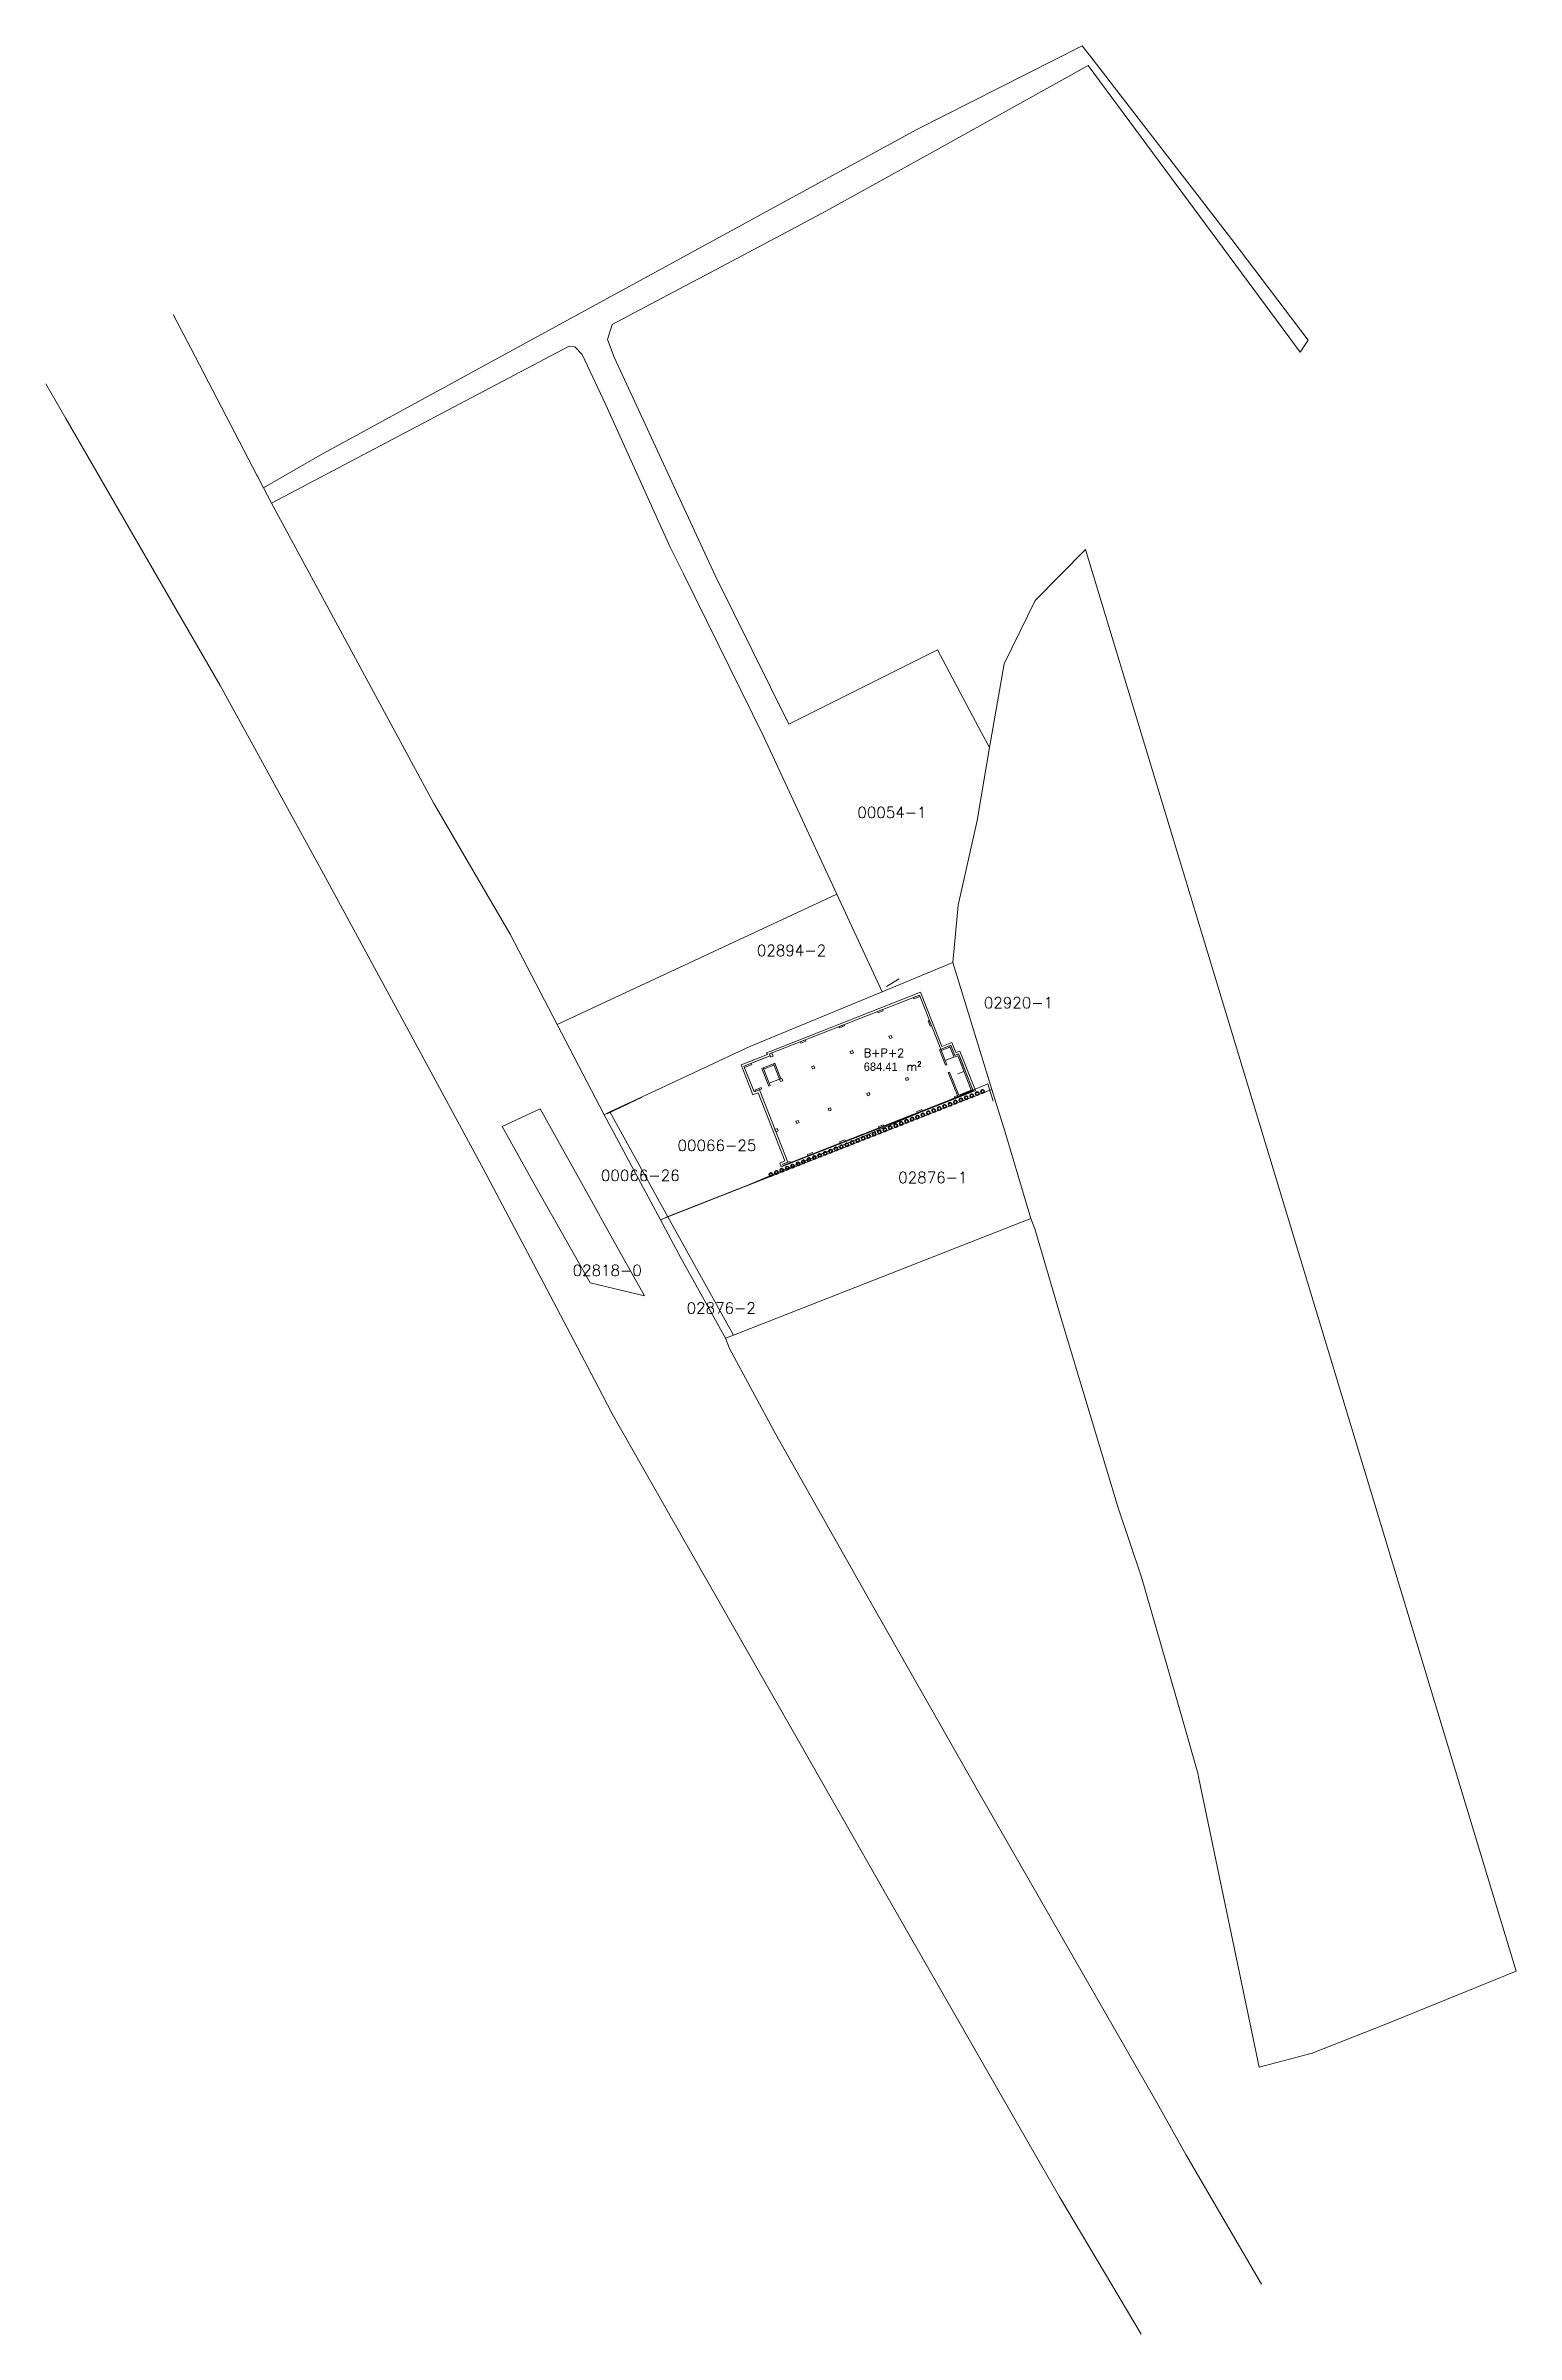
# Model space of a CAD drawing. Header units: metres. Extents: x 7513878 to 7514143, y 4693134 to 4693547.
import ezdxf

# ---------------------------------------------------------------- set-up
doc = ezdxf.new("R2010")
doc.units = ezdxf.units.M
for name, color, linetype, lineweight in [('0_Pen_No__6', 5, 'Continuous', 0), ('asfalt', 97, 'Continuous', 0), ('bodrumi', 4, 'Continuous', 0), ('etazha', 7, 'Continuous', 0), ('kufiri ob ofset', 1, 'Continuous', 0), ('kurifi ob', 1, 'Continuous', 0), ('muri poshte', 30, 'Continuous', 0), ('Parc-Baz', 7, 'Continuous', 0), ('shtyllat', 251, 'Continuous', 0)]:
    doc.layers.add(name, color=color, linetype=linetype, lineweight=lineweight)
doc.styles.get("Standard").update_dxf_attribs({"font": 'simplex.shx'})

msp = doc.modelspace()

# ---------------------------------------------------------------- linework, layer by layer
at = {"layer": '0_Pen_No__6', "color": 5, "linetype": 'Continuous', "lineweight": 35}
for centre in [(7514046.05, 4693358.17), (7514047.03, 4693358.55), (7514035.27, 4693353.93), (7514036.25, 4693354.32), (7514037.23, 4693354.7), (7514038.21, 4693355.09), (7514039.19, 4693355.47), (7514040.17, 4693355.86), (7514041.15, 4693356.24), (7514042.13, 4693356.63), (7514043.11, 4693357.01), (7514044.09, 4693357.4), (7514045.07, 4693357.78), (7514024.48, 4693349.7), (7514025.46, 4693350.09), (7514026.44, 4693350.47), (7514027.42, 4693350.86), (7514028.4, 4693351.24), (7514029.38, 4693351.62), (7514030.36, 4693352.01), (7514031.35, 4693352.39), (7514032.33, 4693352.78), (7514033.31, 4693353.16), (7514034.29, 4693353.55), (7514014.68, 4693345.85), (7514015.66, 4693346.24), (7514016.64, 4693346.62), (7514017.62, 4693347.01), (7514018.6, 4693347.39), (7514019.58, 4693347.78), (7514020.56, 4693348.16), (7514021.54, 4693348.55), (7514022.52, 4693348.93), (7514023.5, 4693349.32), (7514008.8, 4693343.54), (7514009.78, 4693343.93), (7514010.76, 4693344.31), (7514011.74, 4693344.7), (7514012.72, 4693345.08), (7514013.7, 4693345.47)]:
    msp.add_circle(centre, 0.3, dxfattribs=at)
at = {"layer": 'asfalt'}
msp.add_polyline3d([(7513960.27, 4693352.24, 618.76), (7513966.34, 4693341.35, 618.79), (7513976.13, 4693324, 618.87), (7513985.99, 4693321.62, 618.75), (7513980.2, 4693331.91, 618.69), (7513975.79, 4693339.87, 618.66), (7513967.12, 4693355.41, 618.63)], close=True, dxfattribs=at)
at = {"layer": 'bodrumi', "linetype": 'Continuous', "lineweight": 0}
msp.add_lwpolyline([(7514035.62, 4693375.95), (7514039.46, 4693366.16), (7514041.27, 4693366.88), (7514041.99, 4693365.06), (7514042.69, 4693365.33), (7514045.32, 4693358.63), (7514010.99, 4693345.15), (7514010.9, 4693345.39), (7514011.85, 4693345.76), (7514006.71, 4693358.84), (7514005.76, 4693358.47), (7514003.93, 4693363.14), (7514008.68, 4693365), (7514008.55, 4693365.32)], close=True, dxfattribs=at)
at = {"layer": 'kufiri ob ofset', "color": 5, "linetype": 'Continuous', "lineweight": 20, "flags": 128}
msp.add_lwpolyline([(7514035.84, 4693376.47), (7514008.64, 4693365.79), (7514008.03, 4693365.55), (7514008.16, 4693365.23), (7514003.41, 4693363.36), (7514005.54, 4693357.95), (7514006.49, 4693358.32), (7514011.33, 4693345.99), (7514010.38, 4693345.61), (7514010.65, 4693344.92), (7514039.84, 4693356.37), (7514042.61, 4693357.46), (7514045.73, 4693358.69), (7514042.91, 4693365.85), (7514042.21, 4693365.58), (7514041.5, 4693367.39), (7514039.69, 4693366.68)], close=True, dxfattribs=at)
at = {"layer": 'kurifi ob', "linetype": 'Continuous', "lineweight": 20, "flags": 128}
msp.add_lwpolyline([(7514008.55, 4693365.32), (7514008.68, 4693365), (7514006.63, 4693364.2), (7514003.93, 4693363.14), (7514005.76, 4693358.47), (7514006.71, 4693358.84), (7514011.85, 4693345.76), (7514010.9, 4693345.39), (7514010.99, 4693345.15), (7514039.8, 4693356.47), (7514042.57, 4693357.55), (7514045.32, 4693358.63), (7514042.69, 4693365.34), (7514041.99, 4693365.06), (7514041.27, 4693366.88), (7514039.46, 4693366.16), (7514035.62, 4693375.95)], close=True, dxfattribs=at)
at = {"layer": 'muri poshte', "elevation": 618.28, "flags": 128}
msp.add_lwpolyline([(7514029.7, 4693377.5), (7514031.97, 4693378.91)], dxfattribs=at)
at = {"layer": 'muri poshte'}
for points in [[(7513989.76, 4693335.8, 618.82), (7514004.65, 4693341.64, 618.78), (7514047.98, 4693359.94, 618.18)], [(7514047.98, 4693359.94, 618.18), (7514048.96, 4693356.78, 616.72)], [(7513979.2, 4693354.48, 618.62), (7513985.57, 4693357.53, 618.42)]]:
    msp.add_polyline3d(points, dxfattribs=at)
at = {"layer": 'Parc-Baz'}
for points in [[(7514105.86, 4693494.26), (7514104.37, 4693492.1), (7514066.1, 4693543.83), (7514038.53, 4693528.51), (7514018.72, 4693517.51), (7514012.53, 4693514.23), (7513996.99, 4693506), (7513993.18, 4693503.98), (7513980.13, 4693497.07), (7513979.28, 4693494.36), (7513980.48, 4693491.16), (7513998.74, 4693451.73), (7514012.01, 4693424.88), (7514038.87, 4693438.34), (7514046.79, 4693423.43), (7514048.25, 4693420.68), (7514046.06, 4693407.46), (7514042.6, 4693392.19), (7514041.63, 4693381.83), (7514028.92, 4693376.54), (7514020.7, 4693394.2), (7514012.93, 4693410.9), (7514007.49, 4693422.58), (7513992.99, 4693452.05), (7513990.61, 4693456.88), (7513979, 4693482.55), (7513974.7, 4693491.64), (7513973.4, 4693493.03), (7513972.38, 4693493.13), (7513918.58, 4693464.82), (7513917.15, 4693467.57), (7513927.38, 4693473.49), (7513964.09, 4693493.51), (7514035.02, 4693532.23), (7514065.01, 4693547.41), (7514066.55, 4693545.44), (7514092.05, 4693512.43), (7514105.86, 4693494.26)], [(7514050.94, 4693435.79), (7514056.54, 4693447.22), (7514065.64, 4693456.42), (7514085.13, 4693392.08), (7514113.31, 4693299.03), (7514143.41, 4693199.65), (7514119.89, 4693190.07), (7514106.55, 4693184.82), (7514096.99, 4693182.34), (7514086.06, 4693234.43), (7514085.9, 4693235.42), (7514082.86, 4693246.2), (7514075.74, 4693270.8), (7514071.49, 4693283.36), (7514061.38, 4693316.95), (7514056.48, 4693333.73), (7514055.75, 4693335.59), (7514051.04, 4693351.36), (7514048.71, 4693358.89), (7514041.63, 4693381.83), (7514042.6, 4693392.19), (7514046.06, 4693407.46), (7514048.25, 4693420.68), (7514050.94, 4693435.79)], [(7514028.92, 4693376.54), (7514005.01, 4693366.67), (7513988.01, 4693358.73), (7513979.73, 4693354.86), (7513978.71, 4693354.31), (7513970.21, 4693370.62), (7514020.7, 4693394.2), (7514028.92, 4693376.54)], [(7513990.19, 4693335.91), (7513979.73, 4693354.86), (7513988.01, 4693358.73), (7514005.01, 4693366.67), (7514028.92, 4693376.54), (7514041.63, 4693381.83), (7514048.71, 4693358.89), (7513990.19, 4693335.91)], [(7514002.07, 4693314.55), (7513990.19, 4693335.91), (7514048.71, 4693358.89), (7514051.04, 4693351.36), (7514055.75, 4693335.59), (7514002.07, 4693314.55)], [(7513979.73, 4693354.86), (7513990.19, 4693335.91), (7513988.86, 4693335.39), (7513978.71, 4693354.31), (7513979.73, 4693354.86)], [(7513990.19, 4693335.91), (7514002.07, 4693314.55), (7514000.61, 4693313.98), (7513992.61, 4693328.4), (7513988.86, 4693335.39), (7513990.19, 4693335.91)]]:
    msp.add_lwpolyline(points, close=True, dxfattribs=at)
for points in [[(7513900.85, 4693498.88), (7513904.01, 4693492.82), (7513915.95, 4693469.88), (7513916.06, 4693469.67), (7513917.15, 4693467.57), (7513918.58, 4693464.82), (7513939.76, 4693425.59), (7513947.83, 4693410.65), (7513961.7, 4693386.93), (7513970.21, 4693370.62), (7513978.71, 4693354.31), (7513988.86, 4693335.39), (7513992.61, 4693328.4), (7514000.61, 4693313.98), (7514001.34, 4693312.12), (7514009.6, 4693296.71), (7514026.89, 4693266.1), (7514035.37, 4693251.19), (7514046.38, 4693231.9), (7514051.71, 4693222.6), (7514078.59, 4693175.81), (7514083.73, 4693166.53), (7514097.4, 4693143.11)], [(7514075.67, 4693134.09), (7514060.93, 4693158.92), (7514055.46, 4693168.43), (7514030.72, 4693211.59), (7514013.56, 4693241.71), (7513993.34, 4693277.14), (7513980.14, 4693300.35), (7513977.6, 4693305.17), (7513967.06, 4693325.22), (7513956.97, 4693344.41), (7513941.78, 4693372.42), (7513927.65, 4693398.49), (7513920.82, 4693410.91), (7513915.87, 4693419.92), (7513909.31, 4693431.86), (7513895.79, 4693455.26), (7513881.46, 4693480.07), (7513877.83, 4693486.36)]]:
    msp.add_lwpolyline(points, dxfattribs=at)
at = {"layer": 'shtyllat', "linetype": 'Continuous'}
for p, q in [((7514009.25, 4693363.54), (7514007.39, 4693362.81)), ((7514041.85, 4693364.74), (7514040.26, 4693364.12)), ((7514010.35, 4693360.75), (7514008.48, 4693360.02)), ((7514010.35, 4693360.75), (7514008.48, 4693360.02)), ((7514042.55, 4693361.71), (7514043.67, 4693362.15)), ((7514042.55, 4693361.71), (7514043.67, 4693362.15))]:
    msp.add_line(p, q, dxfattribs=at)
at = {"layer": 'shtyllat', "flags": 128}
for points in [[(7514034.5, 4693375.51), (7514034.59, 4693375.28), (7514035.71, 4693375.72), (7514035.62, 4693375.95)], [(7514034.5, 4693375.51), (7514034.59, 4693375.28), (7514035.71, 4693375.72), (7514035.62, 4693375.95)], [(7514034.5, 4693375.51), (7514034.59, 4693375.28), (7514035.71, 4693375.72), (7514035.62, 4693375.95)], [(7514021.07, 4693370.24), (7514021.16, 4693370.01), (7514022.1, 4693370.37), (7514022, 4693370.6)], [(7514021.07, 4693370.24), (7514021.16, 4693370.01), (7514022.1, 4693370.37), (7514022, 4693370.6)], [(7514021.07, 4693370.24), (7514021.16, 4693370.01), (7514022.1, 4693370.37), (7514022, 4693370.6)], [(7514028.05, 4693372.98), (7514028.15, 4693372.75), (7514029.08, 4693373.11), (7514028.98, 4693373.35)], [(7514028.05, 4693372.98), (7514028.15, 4693372.75), (7514029.08, 4693373.11), (7514028.98, 4693373.35)], [(7514028.05, 4693372.98), (7514028.15, 4693372.75), (7514029.08, 4693373.11), (7514028.98, 4693373.35)], [(7514037.55, 4693370.35), (7514037.78, 4693370.44), (7514037.41, 4693371.38), (7514037.18, 4693371.28)], [(7514037.55, 4693370.35), (7514037.78, 4693370.44), (7514037.41, 4693371.38), (7514037.18, 4693371.28)], [(7514037.55, 4693370.35), (7514037.78, 4693370.44), (7514037.41, 4693371.38), (7514037.18, 4693371.28)], [(7514014.09, 4693367.5), (7514014.18, 4693367.27), (7514015.11, 4693367.63), (7514015.02, 4693367.86)], [(7514014.09, 4693367.5), (7514014.18, 4693367.27), (7514015.11, 4693367.63), (7514015.02, 4693367.86)], [(7514014.09, 4693367.5), (7514014.18, 4693367.27), (7514015.11, 4693367.63), (7514015.02, 4693367.86)], [(7514030.11, 4693368.51), (7514030.27, 4693368.09), (7514030.69, 4693368.25), (7514030.52, 4693368.67)], [(7514030.11, 4693368.51), (7514030.27, 4693368.09), (7514030.69, 4693368.25), (7514030.52, 4693368.67)], [(7514030.11, 4693368.51), (7514030.27, 4693368.09), (7514030.69, 4693368.25), (7514030.52, 4693368.67)], [(7514041.13, 4693366.55), (7514041.04, 4693366.78), (7514039.46, 4693366.16), (7514039.55, 4693365.93)], [(7514041.13, 4693366.55), (7514041.04, 4693366.78), (7514039.46, 4693366.16), (7514039.55, 4693365.93)], [(7514041.13, 4693366.55), (7514041.04, 4693366.78), (7514039.46, 4693366.16), (7514039.55, 4693365.93)], [(7514041.13, 4693366.55), (7514041.04, 4693366.78), (7514039.46, 4693366.16), (7514039.55, 4693365.93)], [(7514003.93, 4693363.14), (7514004.02, 4693362.9), (7514005.37, 4693363.43), (7514005.28, 4693363.67)], [(7514003.93, 4693363.14), (7514004.02, 4693362.9), (7514005.37, 4693363.43), (7514005.28, 4693363.67)], [(7514003.93, 4693363.14), (7514004.02, 4693362.9), (7514005.37, 4693363.43), (7514005.28, 4693363.67)], [(7514007.16, 4693362.72), (7514008.42, 4693359.51), (7514008.65, 4693359.6), (7514007.39, 4693362.81)], [(7514009.25, 4693363.54), (7514007.39, 4693362.81), (7514007.48, 4693362.58), (7514009.34, 4693363.31)], [(7514008.55, 4693365.32), (7514008.77, 4693364.76), (7514009.19, 4693364.93), (7514008.97, 4693365.49)], [(7514008.55, 4693365.32), (7514008.77, 4693364.76), (7514009.19, 4693364.93), (7514008.97, 4693365.49)], [(7514008.55, 4693365.32), (7514008.77, 4693364.76), (7514009.19, 4693364.93), (7514008.97, 4693365.49)], [(7514009.25, 4693363.54), (7514010.35, 4693360.75), (7514010.58, 4693360.84), (7514009.48, 4693363.63)], [(7514016.14, 4693363.02), (7514016.31, 4693362.61), (7514016.73, 4693362.77), (7514016.56, 4693363.19)], [(7514016.14, 4693363.02), (7514016.31, 4693362.61), (7514016.73, 4693362.77), (7514016.56, 4693363.19)], [(7514023.12, 4693365.77), (7514023.29, 4693365.35), (7514023.71, 4693365.51), (7514023.54, 4693365.93)], [(7514023.12, 4693365.77), (7514023.29, 4693365.35), (7514023.71, 4693365.51), (7514023.54, 4693365.93)], [(7514023.12, 4693365.77), (7514023.29, 4693365.35), (7514023.71, 4693365.51), (7514023.54, 4693365.93)], [(7514040.32, 4693363.28), (7514040.56, 4693363.37), (7514039.46, 4693366.16), (7514039.23, 4693366.07)], [(7514040.32, 4693363.28), (7514040.56, 4693363.37), (7514039.46, 4693366.16), (7514039.23, 4693366.07)], [(7514040.32, 4693363.28), (7514040.56, 4693363.37), (7514039.46, 4693366.16), (7514039.23, 4693366.07)], [(7514040.32, 4693363.28), (7514040.56, 4693363.37), (7514039.46, 4693366.16), (7514039.23, 4693366.07)], [(7514005.92, 4693358.8), (7514006.01, 4693358.56), (7514007.13, 4693359), (7514007.04, 4693359.24)], [(7514005.92, 4693358.8), (7514006.01, 4693358.56), (7514007.13, 4693359), (7514007.04, 4693359.24)], [(7514005.92, 4693358.8), (7514006.01, 4693358.56), (7514007.13, 4693359), (7514007.04, 4693359.24)], [(7514006.62, 4693359.07), (7514006.71, 4693358.84), (7514007.13, 4693359), (7514007.04, 4693359.24)], [(7514006.62, 4693359.07), (7514006.71, 4693358.84), (7514007.13, 4693359), (7514007.04, 4693359.24)], [(7514006.62, 4693359.07), (7514006.71, 4693358.84), (7514007.13, 4693359), (7514007.04, 4693359.24)], [(7514010.35, 4693360.75), (7514010.51, 4693360.33), (7514010.93, 4693360.49), (7514010.77, 4693360.91)], [(7514010.35, 4693360.75), (7514010.51, 4693360.33), (7514010.93, 4693360.49), (7514010.77, 4693360.91)], [(7514026.1, 4693358.18), (7514026.27, 4693357.76), (7514026.69, 4693357.92), (7514026.52, 4693358.34)], [(7514026.1, 4693358.18), (7514026.27, 4693357.76), (7514026.69, 4693357.92), (7514026.52, 4693358.34)], [(7514026.1, 4693358.18), (7514026.27, 4693357.76), (7514026.69, 4693357.92), (7514026.52, 4693358.34)], [(7514033.08, 4693360.92), (7514033.25, 4693360.5), (7514033.67, 4693360.67), (7514033.5, 4693361.08)], [(7514033.08, 4693360.92), (7514033.25, 4693360.5), (7514033.67, 4693360.67), (7514033.5, 4693361.08)], [(7514033.08, 4693360.92), (7514033.25, 4693360.5), (7514033.67, 4693360.67), (7514033.5, 4693361.08)], [(7514019.12, 4693355.44), (7514019.29, 4693355.02), (7514019.71, 4693355.18), (7514019.54, 4693355.6)], [(7514019.12, 4693355.44), (7514019.29, 4693355.02), (7514019.71, 4693355.18), (7514019.54, 4693355.6)], [(7514035.15, 4693354.91), (7514035.24, 4693354.68), (7514036.17, 4693355.04), (7514036.08, 4693355.27)], [(7514035.15, 4693354.91), (7514035.24, 4693354.68), (7514036.17, 4693355.04), (7514036.08, 4693355.27)], [(7514035.15, 4693354.91), (7514035.24, 4693354.68), (7514036.17, 4693355.04), (7514036.08, 4693355.27)], [(7514009.53, 4693351.67), (7514009.69, 4693351.25), (7514010.11, 4693351.42), (7514009.95, 4693351.84)], [(7514009.53, 4693351.67), (7514009.69, 4693351.25), (7514010.11, 4693351.42), (7514009.95, 4693351.84)], [(7514009.53, 4693351.67), (7514009.69, 4693351.25), (7514010.11, 4693351.42), (7514009.95, 4693351.84)], [(7514009.53, 4693351.67), (7514009.69, 4693351.25), (7514010.11, 4693351.42), (7514009.95, 4693351.84)], [(7514013.32, 4693353.16), (7514013.49, 4693352.74), (7514013.91, 4693352.91), (7514013.74, 4693353.33)], [(7514013.32, 4693353.16), (7514013.49, 4693352.74), (7514013.91, 4693352.91), (7514013.74, 4693353.33)], [(7514028.17, 4693352.17), (7514028.26, 4693351.94), (7514029.19, 4693352.3), (7514029.1, 4693352.53)], [(7514028.17, 4693352.17), (7514028.26, 4693351.94), (7514029.19, 4693352.3), (7514029.1, 4693352.53)], [(7514010.9, 4693345.39), (7514010.99, 4693345.15), (7514012.34, 4693345.68), (7514012.25, 4693345.92)], [(7514010.9, 4693345.39), (7514010.99, 4693345.15), (7514012.34, 4693345.68), (7514012.25, 4693345.92)], [(7514010.9, 4693345.39), (7514010.99, 4693345.15), (7514012.34, 4693345.68), (7514012.25, 4693345.92)], [(7514015.39, 4693347.15), (7514015.48, 4693346.92), (7514016.41, 4693347.28), (7514016.32, 4693347.52)], [(7514015.39, 4693347.15), (7514015.48, 4693346.92), (7514016.41, 4693347.28), (7514016.32, 4693347.52)], [(7514015.39, 4693347.15), (7514015.48, 4693346.92), (7514016.41, 4693347.28), (7514016.32, 4693347.52)], [(7514021.19, 4693349.43), (7514021.28, 4693349.19), (7514022.21, 4693349.56), (7514022.12, 4693349.79)], [(7514021.19, 4693349.43), (7514021.28, 4693349.19), (7514022.21, 4693349.56), (7514022.12, 4693349.79)], [(7514021.19, 4693349.43), (7514021.28, 4693349.19), (7514022.21, 4693349.56), (7514022.12, 4693349.79)]]:
    msp.add_lwpolyline(points, close=True, dxfattribs=at)
for points in [[(7514041.99, 4693365.06), (7514041.27, 4693366.88), (7514041.04, 4693366.78), (7514041.75, 4693364.97)], [(7514041.99, 4693365.06), (7514041.27, 4693366.88), (7514041.04, 4693366.78), (7514041.75, 4693364.97)], [(7514041.99, 4693365.06), (7514041.27, 4693366.88), (7514041.04, 4693366.78), (7514041.75, 4693364.97)], [(7514041.99, 4693365.06), (7514041.27, 4693366.88), (7514041.04, 4693366.78), (7514041.75, 4693364.97)], [(7514041.75, 4693364.97), (7514041.85, 4693364.74)], [(7514041.75, 4693364.97), (7514041.85, 4693364.74)], [(7514041.75, 4693364.97), (7514041.85, 4693364.74)], [(7514041.75, 4693364.97), (7514041.85, 4693364.74)], [(7514041.85, 4693364.74), (7514042.08, 4693364.83)], [(7514041.85, 4693364.74), (7514042.08, 4693364.83)], [(7514041.85, 4693364.74), (7514042.08, 4693364.83)], [(7514041.85, 4693364.74), (7514042.08, 4693364.83)], [(7514042.5, 4693365.26), (7514041.99, 4693365.06)], [(7514042.08, 4693364.83), (7514042.54, 4693365.01)], [(7514042.78, 4693365.1), (7514042.69, 4693365.33), (7514042.5, 4693365.26)], [(7514042.78, 4693365.1), (7514042.69, 4693365.33), (7514042.5, 4693365.26)], [(7514042.78, 4693365.1), (7514042.69, 4693365.33), (7514042.5, 4693365.26)], [(7514042.5, 4693365.26), (7514042.5, 4693365.26)], [(7514042.54, 4693365.01), (7514042.84, 4693364.27)], [(7514042.54, 4693365.01), (7514042.84, 4693364.27)], [(7514042.54, 4693365.01), (7514042.84, 4693364.27)], [(7514043.07, 4693364.36), (7514042.78, 4693365.1)], [(7514043.07, 4693364.36), (7514042.78, 4693365.1)], [(7514043.07, 4693364.36), (7514042.78, 4693365.1)], [(7514042.84, 4693364.27), (7514044.79, 4693359.29)], [(7514045.02, 4693359.38), (7514043.07, 4693364.36)], [(7514041.08, 4693362.04), (7514040.84, 4693361.95)], [(7514040.84, 4693361.95), (7514042.48, 4693357.79)], [(7514042.71, 4693357.88), (7514041.08, 4693362.04)], [(7514044.99, 4693358.77), (7514043.04, 4693358.01)], [(7514043.13, 4693357.77), (7514045.08, 4693358.54)], [(7514044.79, 4693359.29), (7514044.99, 4693358.77)], [(7514044.79, 4693359.29), (7514044.99, 4693358.77)], [(7514044.79, 4693359.29), (7514044.99, 4693358.77)], [(7514045.23, 4693358.87), (7514045.02, 4693359.38)], [(7514045.23, 4693358.87), (7514045.02, 4693359.38)], [(7514045.23, 4693358.87), (7514045.02, 4693359.38)], [(7514045.08, 4693358.54), (7514045.32, 4693358.63)], [(7514045.08, 4693358.54), (7514045.32, 4693358.63)], [(7514045.08, 4693358.54), (7514045.32, 4693358.63)], [(7514045.32, 4693358.63), (7514045.23, 4693358.87)], [(7514045.32, 4693358.63), (7514045.23, 4693358.87)], [(7514045.32, 4693358.63), (7514045.23, 4693358.87)], [(7514042.48, 4693357.79), (7514041.92, 4693357.57), (7514042.01, 4693357.34), (7514042.57, 4693357.55)], [(7514042.48, 4693357.79), (7514041.92, 4693357.57), (7514042.01, 4693357.34), (7514042.57, 4693357.55)], [(7514042.48, 4693357.79), (7514041.92, 4693357.57), (7514042.01, 4693357.34), (7514042.57, 4693357.55)], [(7514042.48, 4693357.79), (7514042.57, 4693357.55), (7514042.8, 4693357.65)], [(7514042.48, 4693357.79), (7514042.57, 4693357.55), (7514042.8, 4693357.65)], [(7514042.48, 4693357.79), (7514042.57, 4693357.55), (7514042.8, 4693357.65)], [(7514042.57, 4693357.55), (7514042.8, 4693357.65)], [(7514042.57, 4693357.55), (7514042.8, 4693357.65)], [(7514042.57, 4693357.55), (7514042.8, 4693357.65)], [(7514043.04, 4693358.01), (7514042.71, 4693357.88)], [(7514043.04, 4693358.01), (7514042.71, 4693357.88)], [(7514043.04, 4693358.01), (7514042.71, 4693357.88)], [(7514043.04, 4693358.01), (7514042.71, 4693357.88)], [(7514043.04, 4693358.01), (7514042.71, 4693357.88)], [(7514043.04, 4693358.01), (7514042.71, 4693357.88)], [(7514042.8, 4693357.65), (7514043.13, 4693357.77)], [(7514042.8, 4693357.65), (7514043.13, 4693357.77)], [(7514042.8, 4693357.65), (7514043.13, 4693357.77)], [(7514042.8, 4693357.65), (7514043.13, 4693357.77)], [(7514042.8, 4693357.65), (7514043.13, 4693357.77)], [(7514042.8, 4693357.65), (7514043.13, 4693357.77)]]:
    msp.add_lwpolyline(points, dxfattribs=at)

# ---------------------------------------------------------------- texts
at = {"layer": 'etazha', "insert": (7514025.56, 4693366.27), "char_height": 1.5, "width": 12.5798, "attachment_point": 1}
msp.add_mtext('B+P+2 {\\A1;\\fCentury Gothic|b0|i0|c0|p34;\\C7;684.41 } m²', dxfattribs=at)
at = {"layer": 'Parc-Baz'}
for s, p in [('00054-1', (7514024.4, 4693407.94)), ('02894-2', (7514006.26, 4693383.01)), ('02920-1', (7514047.25, 4693373.58)), ('00066-25', (7513991.93, 4693347.8)), ('00066-26', (7513978.09, 4693342.38)), ('02876-1', (7514031.79, 4693342)), ('02818-0', (7513972.98, 4693325.23)), ('02876-2', (7513993.57, 4693318.43))]:
    msp.add_text(s, height=2, dxfattribs=at).set_placement(p)

doc.saveas('drawing.dxf')
